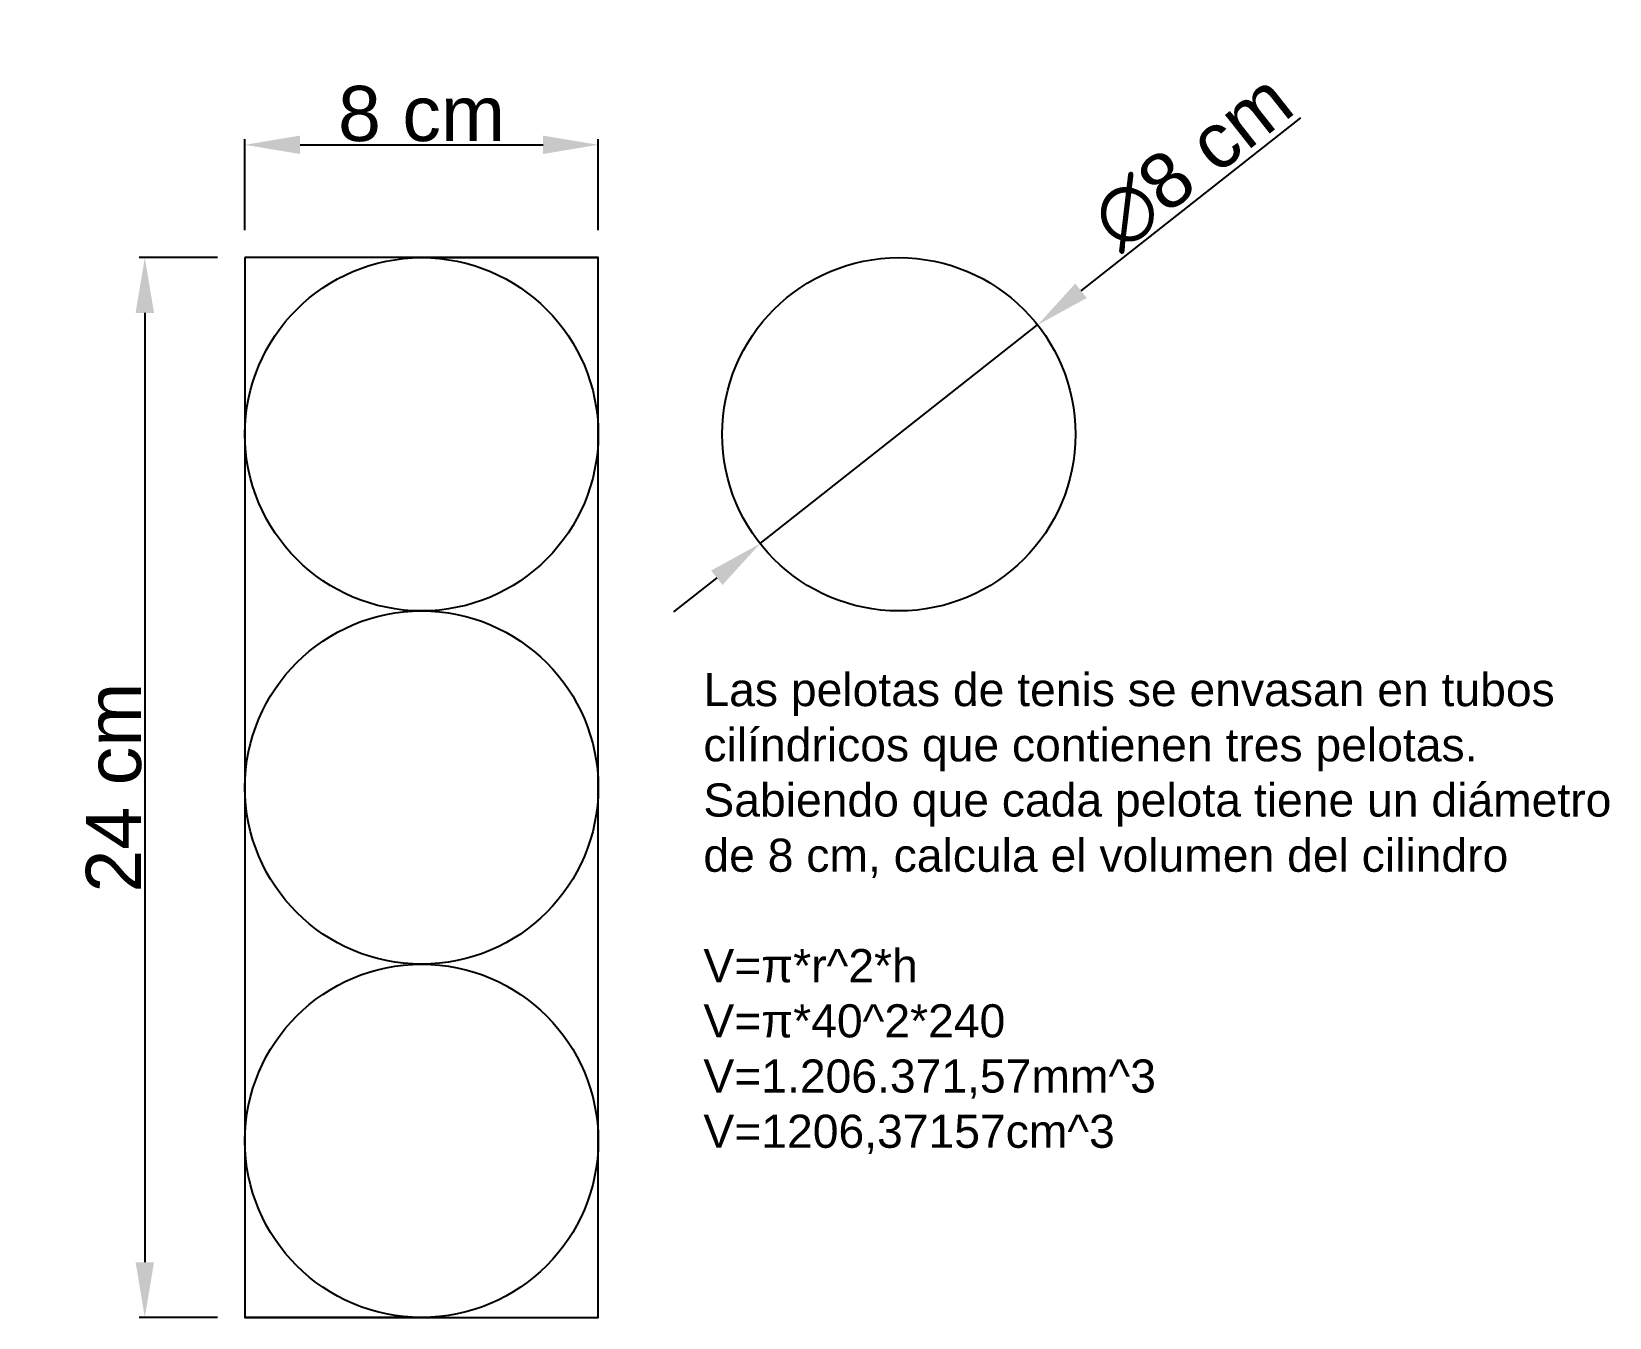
# Model space of a CAD drawing. Header units: millimetres. Extents: x 2966 to 3323, y 1384 to 1675.
import ezdxf

# ---------------------------------------------------------------- set-up
doc = ezdxf.new("R2010")
doc.units = ezdxf.units.MM
doc.layers.add('cotas', color=252, linetype='Continuous')
doc.styles.get("Standard").update_dxf_attribs({"font": 'arial.ttf'})
doc.dimstyles.new('ISO-25', dxfattribs={"dimtxt": 12.5, "dimasz": 12.5, "dimexe": 1.25, "dimexo": 6.2, "dimtad": 1, "dimlfac": 0.1, "dimtxsty": 'Standard', "dimcen": 2.5, "dimadec": 0, "dimazin": 0, "dimtfac": 1, "dimtmove": 0, "dimatfit": 3, "dimfxl": 1, "dimarcsym": 0})

# ---------------------------------------------------------------- blocks, each defined once
blk = doc.blocks.new('*D1')
at = {"layer": 'cotas', "color": 0, "lineweight": -2, "transparency": 16777216}
for p, q in [((3014.42, 1630.14), (3014.42, 1650.74)), ((3094.42, 1630.14), (3094.42, 1650.74)), ((3026.92, 1649.49), (3081.92, 1649.49))]:
    blk.add_line(p, q, dxfattribs=at)
at = {"layer": 'cotas', "color": 0, "transparency": 16777216}
for points in [[(3026.92, 1651.58), (3026.92, 1647.41), (3014.42, 1649.49)], [(3081.92, 1651.58), (3081.92, 1647.41), (3094.42, 1649.49)]]:
    blk.add_solid(points, dxfattribs=at)
at = {"layer": 'Defpoints', "color": 0, "transparency": 16777216}
for p in [(3094.42, 1649.49), (3014.42, 1623.94), (3094.42, 1623.94)]:
    blk.add_point(p, dxfattribs=at)
at = {"layer": 'cotas', "color": 0, "transparency": 16777216, "insert": (3054.42, 1656.5), "char_height": 12.5, "attachment_point": 5}
blk.add_mtext('8 cm', dxfattribs=at)
blk = doc.blocks.new('*D2')
at = {"layer": 'cotas', "color": 0, "lineweight": -2, "transparency": 16777216}
for p, q in [((3008.22, 1623.94), (2990.5, 1623.94)), ((2991.75, 1611.44), (2991.75, 1396.44)), ((3008.22, 1383.94), (2990.5, 1383.94))]:
    blk.add_line(p, q, dxfattribs=at)
at = {"layer": 'cotas', "color": 0, "transparency": 16777216}
for points in [[(2989.66, 1611.44), (2993.83, 1611.44), (2991.75, 1623.94)], [(2989.66, 1396.44), (2993.83, 1396.44), (2991.75, 1383.94)]]:
    blk.add_solid(points, dxfattribs=at)
at = {"layer": 'Defpoints', "color": 0, "transparency": 16777216}
for p in [(3014.42, 1623.94), (2991.75, 1383.94), (3014.42, 1383.94)]:
    blk.add_point(p, dxfattribs=at)
at = {"layer": 'cotas', "color": 0, "transparency": 16777216, "insert": (2984.74, 1503.94), "char_height": 12.5, "attachment_point": 5, "rotation": 90}
blk.add_mtext('24 cm', dxfattribs=at)
blk = doc.blocks.new('*D3')
at = {"layer": 'cotas', "color": 0, "lineweight": -2, "transparency": 16777216}
for p, q in [((3253.48, 1655.64), (3203.74, 1616.43)), ((3131.09, 1559.18), (3193.92, 1608.7)), ((3121.27, 1551.44), (3111.45, 1543.7))]:
    blk.add_line(p, q, dxfattribs=at)
at = {"layer": 'cotas', "color": 0, "transparency": 16777216}
for points in [[(3202.45, 1618.07), (3205.03, 1614.8), (3193.92, 1608.7)], [(3119.98, 1553.08), (3122.56, 1549.81), (3131.09, 1559.18)]]:
    blk.add_solid(points, dxfattribs=at)
at = {"layer": 'Defpoints', "color": 0, "transparency": 16777216}
for p in [(3193.92, 1608.7), (3131.09, 1559.18)]:
    blk.add_point(p, dxfattribs=at)
at = {"layer": 'cotas', "color": 0, "transparency": 16777216, "insert": (3228.97, 1645.68), "char_height": 12.5, "attachment_point": 5, "rotation": 38.2416}
blk.add_mtext('∅8 cm', dxfattribs=at)

msp = doc.modelspace()

# ---------------------------------------------------------------- linework, layer by layer
for p, q in [((3054.425, 1623.939), (3014.425, 1623.939)), ((3054.425, 1623.939), (3094.425, 1623.939)), ((3054.425, 1383.939), (3014.425, 1383.939)), ((3054.425, 1383.939), (3094.425, 1383.939))]:
    msp.add_line(p, q)
msp.add_lwpolyline([(3014.425, 1623.939), (3014.425, 1383.939), (3094.425, 1383.939), (3094.425, 1623.939), (3014.425, 1623.939)])
for centre in [(3054.425, 1583.939), (3162.502, 1583.939), (3054.425, 1503.939), (3054.425, 1423.939)]:
    msp.add_circle(centre, 40)

# ---------------------------------------------------------------- texts
at = {"insert": (3118.237, 1529.873), "char_height": 7.5, "attachment_point": 1}
msp.add_mtext_dynamic_manual_height_columns('\\A1;Las pelotas de tenis se envasan en tubos cilíndricos que contienen tres pelotas. Sabiendo que cada pelota tiene un diámetro de 8 cm, calcula el volumen del cilindro\\P\\PV=π*r^ 2*h\\PV=π*40^ 2*240\\PV=1.206.371,57mm^ 3\\PV=1206,37157cm^ 3', width=219.45777, gutter_width=12.5, heights=[0], dxfattribs=at)

# ---------------------------------------------------------------- dimensions: what is measured, and where the dimension line sits
at = {"layer": 'cotas'}
dim = msp.add_linear_dim(base=(3094.425, 1649.494), p1=(3014.425, 1623.939), p2=(3094.425, 1623.939), dimstyle='ISO-25', override={"dimpost": ' cm'}, dxfattribs=at)
dim.commit()
dim.dimension.update_dxf_attribs({"geometry": '*D1', "text_midpoint": (3054.425, 1649.494), "dimtype": 160})
dim = msp.add_diameter_dim_2p(p1=(3131.086, 1559.179), p2=(3193.918, 1608.698), dimstyle='ISO-25', override={"dimpost": ' cm'}, dxfattribs=at)
dim.commit()
dim.dimension.update_dxf_attribs({"geometry": '*D3', "text_midpoint": (3228.965, 1645.685)})
dim = msp.add_linear_dim(base=(2991.745, 1383.939), p1=(3014.425, 1623.939), p2=(3014.425, 1383.939), angle=90, dimstyle='ISO-25', override={"dimpost": ' cm'}, dxfattribs=at)
dim.commit()
dim.dimension.update_dxf_attribs({"geometry": '*D2', "text_midpoint": (2991.745, 1503.939), "dimtype": 160})

doc.saveas('drawing.dxf')
